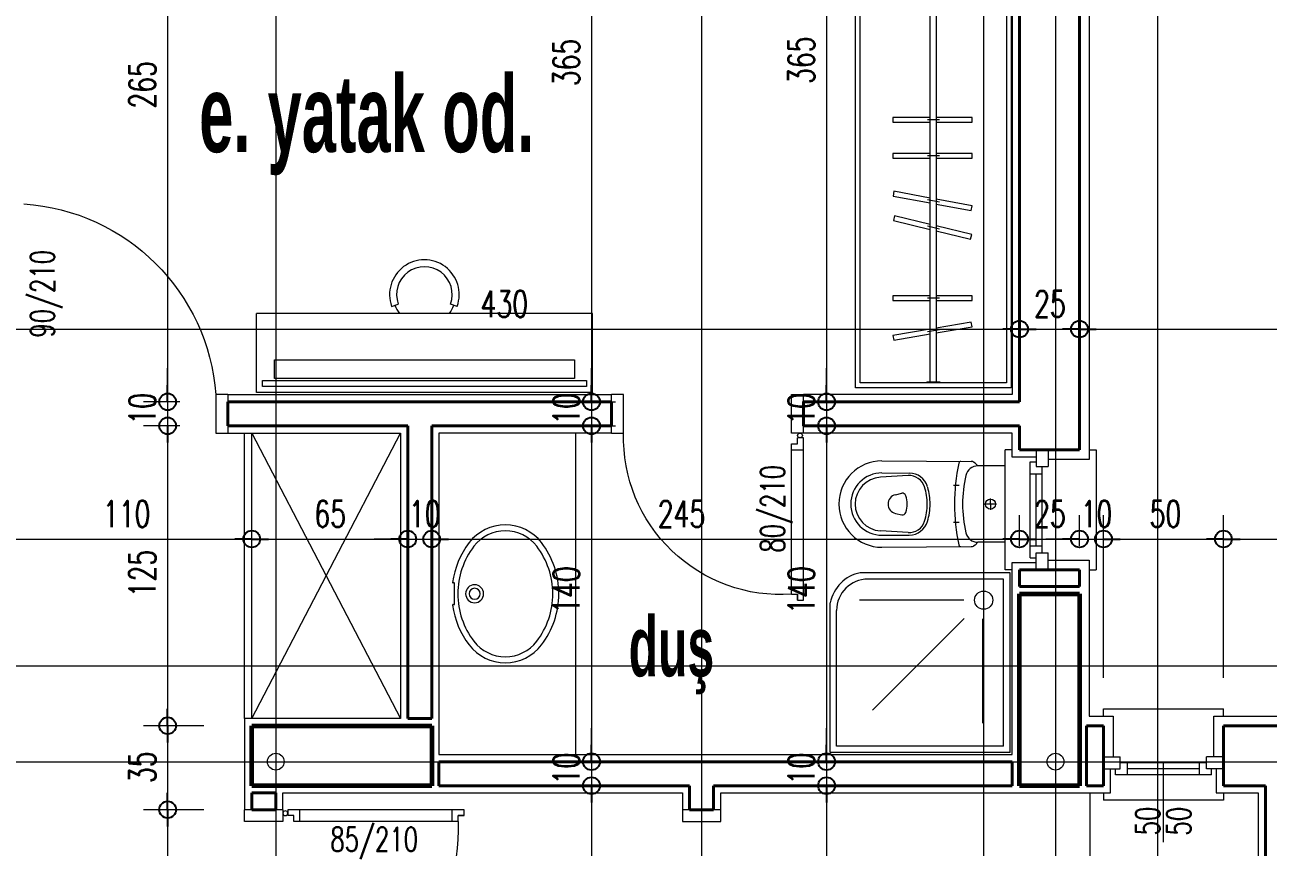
# Model space of a CAD drawing. Header units: millimetres. Extents: x 2016.56 to 2021.8, y 13721.83 to 13722.48.
# Drawn here: x 2017.8394 to 2017.943, y 13722.2477 to 13722.3162 of the extents above; entities that cross this region are included whole.
import ezdxf

# ---------------------------------------------------------------- set-up
doc = ezdxf.new("R2010")
doc.units = ezdxf.units.MM
doc.linetypes.add('ACAD_ISO04W100', pattern=[30, 24, -3, 0, -3])
doc.linetypes.add('DASHDOT', pattern=[25.4, 12.7, -6.35, 0, -6.35])
doc.layers.get('0').update_dxf_attribs({"lineweight": 20})
for name, color, linetype, lineweight in [('aks', 1, 'Continuous', 9), ('DH', 7, 'Continuous', 20), ('DUVAR', 4, 'Continuous', 40), ('DV', 7, 'Continuous', 20), ('kolon', 5, 'Continuous', 60), ('PENCERE', 3, 'Continuous', 13), ('SIVA', 7, 'Continuous', 20), ('TEFRİŞ', 11, 'Continuous', 9), ('TEXT', 7, 'Continuous', 20)]:
    doc.layers.add(name, color=color, linetype=linetype, lineweight=lineweight)
doc.styles.get("Standard").update_dxf_attribs({"font": 'txt.shx', "width": 0.7, "height": 11})
doc.styles.add('style1', font='swisscbo.ttf', dxfattribs={"width": 0.75, "height": 11})

msp = doc.modelspace()

# ---------------------------------------------------------------- linework, layer by layer
at = {"color": 0, "lineweight": -2}
for p, q in [((2017.922290658595, 13722.29085643858), (2017.920890658595, 13722.29085643858)), ((2017.922290658595, 13722.29085643858), (2017.923690658595, 13722.29085643858)), ((2017.927290658595, 13722.29085643858), (2017.925890658595, 13722.29085643858)), ((2017.927290658595, 13722.29085643858), (2017.928690658595, 13722.29085643858)), ((2017.851278259251, 13722.28478914312), (2017.851278259251, 13722.28618914312)), ((2017.851278259251, 13722.28478914312), (2017.851278259251, 13722.28618914312)), ((2017.88661650944, 13722.28478914312), (2017.88661650944, 13722.28618914312)), ((2017.88661650944, 13722.28478914312), (2017.88661650944, 13722.28618914312)), ((2017.906208940575, 13722.28478914312), (2017.906208940575, 13722.28618914312)), ((2017.906208940575, 13722.28478914312), (2017.906208940575, 13722.28618914312)), ((2017.851278259251, 13722.28278914312), (2017.851278259251, 13722.28138914312)), ((2017.851278259251, 13722.28278914312), (2017.851278259251, 13722.28138914312)), ((2017.88661650944, 13722.28278914312), (2017.88661650944, 13722.28138914312)), ((2017.88661650944, 13722.28278914312), (2017.88661650944, 13722.28138914312)), ((2017.906208940575, 13722.28278914312), (2017.906208940575, 13722.28138914312)), ((2017.906208940575, 13722.28278914312), (2017.906208940575, 13722.28138914312)), ((2017.858290658595, 13722.2733511659), (2017.856890658595, 13722.2733511659)), ((2017.858290658595, 13722.2733511659), (2017.859690658595, 13722.2733511659)), ((2017.871290658595, 13722.2733511659), (2017.869890658595, 13722.2733511659)), ((2017.871290658595, 13722.2733511659), (2017.869890658595, 13722.2733511659)), ((2017.873290658595, 13722.2733511659), (2017.874690658595, 13722.2733511659)), ((2017.873290658595, 13722.2733511659), (2017.874690658595, 13722.2733511659)), ((2017.922290658595, 13722.2733511659), (2017.920890658595, 13722.2733511659)), ((2017.922290658595, 13722.2733511659), (2017.923690658595, 13722.2733511659)), ((2017.927290658595, 13722.2733511659), (2017.925890658595, 13722.2733511659)), ((2017.927290658595, 13722.2733511659), (2017.925890658595, 13722.2733511659)), ((2017.929290658595, 13722.2733511659), (2017.930690658595, 13722.2733511659)), ((2017.929290658595, 13722.2733511659), (2017.930690658595, 13722.2733511659)), ((2017.939290658595, 13722.2733511659), (2017.937890658595, 13722.2733511659)), ((2017.939290658595, 13722.2733511659), (2017.940690658595, 13722.2733511659)), ((2017.851278259251, 13722.25778914312), (2017.851278259251, 13722.25918914312)), ((2017.851278259251, 13722.25778914312), (2017.851278259251, 13722.25638914312)), ((2017.88661650944, 13722.25478914312), (2017.88661650944, 13722.25618914313)), ((2017.88661650944, 13722.25478914312), (2017.88661650944, 13722.25618914313)), ((2017.906208940575, 13722.25478914312), (2017.906208940575, 13722.25618914313)), ((2017.906208940575, 13722.25478914312), (2017.906208940575, 13722.25618914313)), ((2017.851278259251, 13722.25078914313), (2017.851278259251, 13722.25218914312)), ((2017.88661650944, 13722.25278914312), (2017.88661650944, 13722.25138914312)), ((2017.88661650944, 13722.25278914312), (2017.88661650944, 13722.25138914312)), ((2017.906208940575, 13722.25278914312), (2017.906208940575, 13722.25138914312)), ((2017.906208940575, 13722.25278914312), (2017.906208940575, 13722.25138914312)), ((2017.851278259251, 13722.25078914313), (2017.851278259251, 13722.24938914312))]:
    msp.add_line(p, q, dxfattribs=at)
for p, q in [((2017.885290658595, 13722.28218914312), (2017.885290658595, 13722.25538914312)), ((2017.928690658595, 13722.28078459293), (2017.928690658595, 13722.27078459293)), ((2017.929295208794, 13722.25918914312), (2017.939295208794, 13722.25918914312))]:
    msp.add_line(p, q)
for centre in [(2017.922290658595, 13722.29085643858), (2017.922290658595, 13722.29085643858), (2017.927290658595, 13722.29085643858), (2017.927290658595, 13722.29085643858), (2017.851278259251, 13722.28478914312), (2017.851278259251, 13722.28478914312), (2017.88661650944, 13722.28478914312), (2017.88661650944, 13722.28478914312), (2017.906208940575, 13722.28478914312), (2017.906208940575, 13722.28478914312), (2017.851278259251, 13722.28278914312), (2017.851278259251, 13722.28278914312), (2017.88661650944, 13722.28278914312), (2017.88661650944, 13722.28278914312), (2017.906208940575, 13722.28278914312), (2017.906208940575, 13722.28278914312), (2017.858290658595, 13722.2733511659), (2017.858290658595, 13722.2733511659), (2017.871290658595, 13722.2733511659), (2017.871290658595, 13722.2733511659), (2017.873290658595, 13722.2733511659), (2017.873290658595, 13722.2733511659), (2017.922290658595, 13722.2733511659), (2017.922290658595, 13722.2733511659), (2017.927290658595, 13722.2733511659), (2017.927290658595, 13722.2733511659), (2017.929290658595, 13722.2733511659), (2017.929290658595, 13722.2733511659), (2017.939290658595, 13722.2733511659), (2017.939290658595, 13722.2733511659), (2017.851278259251, 13722.25778914312), (2017.851278259251, 13722.25778914312), (2017.88661650944, 13722.25478914312), (2017.88661650944, 13722.25478914312), (2017.906208940575, 13722.25478914312), (2017.906208940575, 13722.25478914312), (2017.88661650944, 13722.25278914312), (2017.88661650944, 13722.25278914312), (2017.906208940575, 13722.25278914312), (2017.906208940575, 13722.25278914312), (2017.851278259251, 13722.25078914313), (2017.851278259251, 13722.25078914313)]:
    msp.add_circle(centre, 0.0007, dxfattribs=at)
at = {"layer": 'aks', "linetype": 'ACAD_ISO04W100', "ltscale": 2}
for p, q in [((2017.860290658595, 13722.40645173834), (2017.860290658595, 13721.95238660583)), ((2017.895790658595, 13722.40645173834), (2017.895790658595, 13721.95238660583)), ((2017.919290658595, 13722.40645173834), (2017.919290658595, 13721.95238660583)), ((2017.925290658595, 13722.40645173834), (2017.925290658595, 13721.95238660583)), ((2017.933790658595, 13722.40645173834), (2017.933790658595, 13721.95238660583)), ((2017.678471498505, 13722.26278914312), (2018.212109818685, 13722.26278914312)), ((2017.678471498505, 13722.25478914312), (2018.212109818685, 13722.25478914312))]:
    msp.add_line(p, q, dxfattribs=at)
at = {"layer": 'aks'}
for centre in [(2017.860290658595, 13722.25478914312), (2017.925290658595, 13722.25478914312)]:
    msp.add_circle(centre, 0.0007, dxfattribs=at)
at = {"layer": 'DH', "lineweight": 20}
for p, q in [((2017.927290658595, 13722.29621905722), (2017.927290658595, 13722.28885643858)), ((2017.927290658595, 13722.29621905722), (2017.927290658595, 13722.28885643858)), ((2017.922290658595, 13722.29490052261), (2017.922290658595, 13722.28885643858)), ((2017.922290658595, 13722.29490052261), (2017.922290658595, 13722.28885643858)), ((2017.858290658595, 13722.27428914312), (2017.858290658595, 13722.2753511659)), ((2017.858290658595, 13722.27428914312), (2017.858290658595, 13722.2753511659)), ((2017.871290658595, 13722.27268172117), (2017.871290658595, 13722.2753511659)), ((2017.871290658595, 13722.27268172117), (2017.871290658595, 13722.2753511659)), ((2017.873290658595, 13722.2718958751), (2017.873290658595, 13722.2753511659)), ((2017.873290658595, 13722.2718958751), (2017.873290658595, 13722.2753511659)), ((2017.922290658595, 13722.27278914312), (2017.922290658595, 13722.2753511659)), ((2017.922290658595, 13722.27278914312), (2017.922290658595, 13722.2753511659)), ((2017.927290658595, 13722.27278914312), (2017.927290658595, 13722.2753511659)), ((2017.927290658595, 13722.27278914312), (2017.927290658595, 13722.2753511659)), ((2017.929290658595, 13722.26178914312), (2017.929290658595, 13722.2753511659)), ((2017.929290658595, 13722.26178914312), (2017.929290658595, 13722.2753511659)), ((2017.939290658595, 13722.26178914312), (2017.939290658595, 13722.2753511659)), ((2017.939290658595, 13722.26178914312), (2017.939290658595, 13722.2753511659))]:
    msp.add_line(p, q, dxfattribs=at)
at = {"layer": 'DH'}
for p, q in [((2017.837690658595, 13722.29085643858), (2017.920890658595, 13722.29085643858)), ((2017.923690658595, 13722.29085643858), (2017.925890658595, 13722.29085643858)), ((2017.928690658595, 13722.29085643858), (2017.961890658595, 13722.29085643858)), ((2017.837690658595, 13722.2733511659), (2017.856890658595, 13722.2733511659)), ((2017.859690658595, 13722.2733511659), (2017.869890658595, 13722.2733511659)), ((2017.869890658595, 13722.2733511659), (2017.868490658595, 13722.2733511659)), ((2017.871290658595, 13722.2733511659), (2017.873290658595, 13722.2733511659)), ((2017.874690658595, 13722.2733511659), (2017.920890658595, 13722.2733511659)), ((2017.874690658595, 13722.2733511659), (2017.876090658595, 13722.2733511659)), ((2017.923690658595, 13722.2733511659), (2017.925890658595, 13722.2733511659)), ((2017.925890658595, 13722.2733511659), (2017.924490658595, 13722.2733511659)), ((2017.927290658595, 13722.2733511659), (2017.929290658595, 13722.2733511659)), ((2017.930690658595, 13722.2733511659), (2017.937890658595, 13722.2733511659)), ((2017.930690658595, 13722.2733511659), (2017.932090658595, 13722.2733511659)), ((2017.940690658595, 13722.2733511659), (2017.949890658595, 13722.2733511659))]:
    msp.add_line(p, q, dxfattribs=at)
at = {"layer": 'DUVAR'}
for p, q in [((2017.922290658595, 13722.32118914312), (2017.922290658595, 13722.28478914312)), ((2017.927290658595, 13722.32118914312), (2017.927290658595, 13722.28078914312)), ((2017.856290658595, 13722.28478914312), (2017.888290658595, 13722.28478914312)), ((2017.856290658595, 13722.28278914312), (2017.856290658595, 13722.28478914312)), ((2017.888290658595, 13722.28278914312), (2017.888290658595, 13722.28478914312)), ((2017.904290658595, 13722.28478914312), (2017.922290658595, 13722.28478914312)), ((2017.904290658595, 13722.28278914312), (2017.904290658595, 13722.28478914312)), ((2017.856290658595, 13722.28278914312), (2017.871290658595, 13722.28278914312)), ((2017.871290658595, 13722.28278914312), (2017.871290658595, 13722.25838914312)), ((2017.873290658595, 13722.28278914312), (2017.888290658595, 13722.28278914312)), ((2017.873290658595, 13722.28278914312), (2017.873290658595, 13722.25838914312)), ((2017.904290658595, 13722.28278914312), (2017.922290658595, 13722.28278914312)), ((2017.922290658595, 13722.28278914312), (2017.922290658595, 13722.28078914312)), ((2017.922290658595, 13722.28078914312), (2017.927290658595, 13722.28078914312)), ((2017.922290658595, 13722.27078914312), (2017.922290658595, 13722.26938914312)), ((2017.922290658595, 13722.27078914312), (2017.927290658595, 13722.27078914312)), ((2017.927290658595, 13722.27078914312), (2017.927290658595, 13722.26938914312)), ((2017.922290658595, 13722.26938914312), (2017.927290658595, 13722.26938914312)), ((2017.871290658595, 13722.25838914312), (2017.873290658595, 13722.25838914312)), ((2017.927890658595, 13722.25778914312), (2017.929290658595, 13722.25778914312)), ((2017.927890658595, 13722.25778914312), (2017.927890658595, 13722.25278914312)), ((2017.929290658595, 13722.25778914312), (2017.929290658595, 13722.25278914312)), ((2017.939290658595, 13722.25778914312), (2017.945290658595, 13722.25778914312)), ((2017.939290658595, 13722.25778914312), (2017.939290658595, 13722.25278914312)), ((2017.873890658595, 13722.25478914312), (2017.921690658595, 13722.25478914312)), ((2017.873890658595, 13722.25478914312), (2017.873890658595, 13722.25278914312)), ((2017.921690658595, 13722.25478914312), (2017.921690658595, 13722.25278914312)), ((2017.858290658595, 13722.25218914312), (2017.858290658595, 13722.25078914313)), ((2017.858290658595, 13722.25218914312), (2017.860290658595, 13722.25218914312)), ((2017.860290658595, 13722.25218914312), (2017.860290658595, 13722.25078914313)), ((2017.873890658595, 13722.25278914312), (2017.894790658595, 13722.25278914312)), ((2017.894790658595, 13722.25078914313), (2017.894790658595, 13722.25278914312)), ((2017.896790658595, 13722.25078914313), (2017.896790658595, 13722.25278914312)), ((2017.896790658595, 13722.25278914312), (2017.921690658595, 13722.25278914312)), ((2017.927890658595, 13722.25278914312), (2017.929290658595, 13722.25278914312)), ((2017.939290658595, 13722.25278914312), (2017.942790658595, 13722.25278914312)), ((2017.942790658595, 13722.25278914312), (2017.942790658595, 13722.21338914312)), ((2017.860290658595, 13722.25078914313), (2017.858290658595, 13722.25078914313)), ((2017.894790658595, 13722.25078914313), (2017.896790658595, 13722.25078914313))]:
    msp.add_line(p, q, dxfattribs=at)
at = {"layer": 'DV'}
for p, q in [((2017.88661650944, 13722.35638914312), (2017.88661650944, 13722.28618914312)), ((2017.906208940575, 13722.35638914312), (2017.906208940575, 13722.28618914312)), ((2017.851278259251, 13722.33638914312), (2017.851278259251, 13722.28618914312)), ((2017.851278259251, 13722.28618914312), (2017.851278259251, 13722.28758914312)), ((2017.88661650944, 13722.28618914312), (2017.88661650944, 13722.28758914312)), ((2017.906208940575, 13722.28618914312), (2017.906208940575, 13722.28758914312)), ((2017.851278259251, 13722.28478914312), (2017.851278259251, 13722.28278914312)), ((2017.88661650944, 13722.28478914312), (2017.88661650944, 13722.28278914312)), ((2017.906208940575, 13722.28478914312), (2017.906208940575, 13722.28278914312)), ((2017.851278259251, 13722.28138914312), (2017.851278259251, 13722.25918914312)), ((2017.851278259251, 13722.28138914312), (2017.851278259251, 13722.27998914312)), ((2017.88661650944, 13722.28138914312), (2017.88661650944, 13722.25618914313)), ((2017.88661650944, 13722.28138914312), (2017.88661650944, 13722.27998914312)), ((2017.906208940575, 13722.28138914312), (2017.906208940575, 13722.25618914313)), ((2017.906208940575, 13722.28138914312), (2017.906208940575, 13722.27998914312)), ((2017.88661650944, 13722.25618914313), (2017.88661650944, 13722.25758914312)), ((2017.906208940575, 13722.25618914313), (2017.906208940575, 13722.25758914312)), ((2017.851278259251, 13722.25638914312), (2017.851278259251, 13722.25218914312)), ((2017.88661650944, 13722.25478914312), (2017.88661650944, 13722.25278914312)), ((2017.906208940575, 13722.25478914312), (2017.906208940575, 13722.25278914312)), ((2017.88661650944, 13722.25138914312), (2017.88661650944, 13722.21418914312)), ((2017.88661650944, 13722.25138914312), (2017.88661650944, 13722.24998914312)), ((2017.906208940575, 13722.25138914312), (2017.906208940575, 13722.21418914312)), ((2017.906208940575, 13722.25138914312), (2017.906208940575, 13722.24998914312)), ((2017.851278259251, 13722.24938914312), (2017.851278259251, 13722.23518914312))]:
    msp.add_line(p, q, dxfattribs=at)
at = {"layer": 'DV', "lineweight": 20}
for p, q in [((2017.852290658595, 13722.28478914312), (2017.849278259251, 13722.28478914312)), ((2017.852290658595, 13722.28478914312), (2017.849278259251, 13722.28478914312)), ((2017.883567855355, 13722.28478914312), (2017.88861650944, 13722.28478914312)), ((2017.883567855355, 13722.28478914312), (2017.88861650944, 13722.28478914312)), ((2017.908049695729, 13722.28478914312), (2017.904208940575, 13722.28478914312)), ((2017.908049695729, 13722.28478914312), (2017.904208940575, 13722.28478914312)), ((2017.852290658595, 13722.28278914312), (2017.849278259251, 13722.28278914312)), ((2017.852290658595, 13722.28278914312), (2017.849278259251, 13722.28278914312)), ((2017.883496469572, 13722.28278914312), (2017.88861650944, 13722.28278914312)), ((2017.883496469572, 13722.28278914312), (2017.88861650944, 13722.28278914312)), ((2017.908184868561, 13722.28278914312), (2017.904208940575, 13722.28278914312)), ((2017.908184868561, 13722.28278914312), (2017.904208940575, 13722.28278914312)), ((2017.854290658595, 13722.25778914312), (2017.849278259251, 13722.25778914312)), ((2017.854290658595, 13722.25778914312), (2017.849278259251, 13722.25778914312)), ((2017.883848955608, 13722.25478914312), (2017.88861650944, 13722.25478914312)), ((2017.883848955608, 13722.25478914312), (2017.88861650944, 13722.25478914312)), ((2017.908010820537, 13722.25478914312), (2017.904208940575, 13722.25478914312)), ((2017.908010820537, 13722.25478914312), (2017.904208940575, 13722.25478914312)), ((2017.883627728439, 13722.25278914312), (2017.88861650944, 13722.25278914312)), ((2017.883627728439, 13722.25278914312), (2017.88861650944, 13722.25278914312)), ((2017.908187561616, 13722.25278914312), (2017.904208940575, 13722.25278914312)), ((2017.908187561616, 13722.25278914312), (2017.904208940575, 13722.25278914312)), ((2017.854290658595, 13722.25078914313), (2017.849278259251, 13722.25078914313)), ((2017.854290658595, 13722.25078914313), (2017.849278259251, 13722.25078914313))]:
    msp.add_line(p, q, dxfattribs=at)
at = {"layer": 'kolon'}
for p, q in [((2017.922290658595, 13722.26878914312), (2017.927290658595, 13722.26878914312)), ((2017.922290658595, 13722.25278914312), (2017.922290658595, 13722.26878914312)), ((2017.927290658595, 13722.26878914312), (2017.927290658595, 13722.25278914312)), ((2017.858290658595, 13722.25778914312), (2017.873290658595, 13722.25778914312)), ((2017.858290658595, 13722.25278914312), (2017.858290658595, 13722.25778914312)), ((2017.873290658595, 13722.25778914312), (2017.873290658595, 13722.25278914312)), ((2017.873290658595, 13722.25278914312), (2017.858290658595, 13722.25278914312)), ((2017.927290658595, 13722.25278914312), (2017.922290658595, 13722.25278914312))]:
    msp.add_line(p, q, dxfattribs=at)
at = {"layer": 'PENCERE', "extrusion": (1.224606353822376e-16, -5.248812526377478e-32, -1)}
for p, q in [((2017.856290658595, 13722.28538914312), (2017.855290658595, 13722.28538914312)), ((2017.855290658595, 13722.28538914312), (2017.855290658595, 13722.28218914312))]:
    msp.add_line(p, q, dxfattribs=at)
at = {"layer": 'PENCERE'}
for p, q in [((2017.856290658595, 13722.28538914312), (2017.856290658595, 13722.28478914312)), ((2017.888290658595, 13722.28478914312), (2017.888290658595, 13722.28538914312)), ((2017.889290658595, 13722.28538914312), (2017.888290658595, 13722.28538914312)), ((2017.903290658595, 13722.28538914312), (2017.904290658595, 13722.28538914312)), ((2017.904290658595, 13722.28538914312), (2017.904290658595, 13722.28538914312)), ((2017.904290658595, 13722.28478914312), (2017.904290658595, 13722.28538914312)), ((2017.855290658595, 13722.28218914312), (2017.856290658595, 13722.28218914312)), ((2017.856290658595, 13722.28278914312), (2017.856290658595, 13722.28218914312)), ((2017.857690658595, 13722.25838914312), (2017.857690658595, 13722.28218914312)), ((2017.858290658595, 13722.25838914312), (2017.858290658595, 13722.28218914312)), ((2017.888290658595, 13722.28218914312), (2017.888290658595, 13722.28278914312)), ((2017.904290658595, 13722.28218914312), (2017.904290658595, 13722.28278914312)), ((2017.904290658595, 13722.28218914312), (2017.904290658595, 13722.28218914312)), ((2017.923690658595, 13722.28078914312), (2017.923690658595, 13722.27938914312)), ((2017.924690658595, 13722.28078914312), (2017.924690658595, 13722.27938914312)), ((2017.923190658595, 13722.27178914312), (2017.923190658595, 13722.27978914312)), ((2017.923190658595, 13722.27978914312), (2017.923690658595, 13722.27978914312)), ((2017.923690658595, 13722.27938914312), (2017.924690658595, 13722.27938914312)), ((2017.924190658595, 13722.27218914312), (2017.924190658595, 13722.27938914312)), ((2017.923190658595, 13722.27878914312), (2017.924190658595, 13722.27878914312)), ((2017.923690658595, 13722.27278914312), (2017.923690658595, 13722.27878914312)), ((2017.923190658595, 13722.27278914312), (2017.924190658595, 13722.27278914312)), ((2017.923190658595, 13722.27178914312), (2017.923690658595, 13722.27178914312)), ((2017.923690658595, 13722.27218914312), (2017.924690658595, 13722.27218914312)), ((2017.923690658595, 13722.27078914312), (2017.923690658595, 13722.27218914312)), ((2017.924690658595, 13722.27078914312), (2017.924690658595, 13722.27218914312)), ((2017.929290658595, 13722.25518914312), (2017.930690658595, 13722.25518914312)), ((2017.930690658595, 13722.25418914312), (2017.930690658595, 13722.25518914312)), ((2017.939290658595, 13722.25518914312), (2017.937890658595, 13722.25518914312)), ((2017.937890658595, 13722.25418914312), (2017.937890658595, 13722.25518914312)), ((2017.929290658595, 13722.25418914312), (2017.930690658595, 13722.25418914312)), ((2017.930290658595, 13722.25368914312), (2017.930290658595, 13722.25418914312)), ((2017.937890658595, 13722.25468914312), (2017.930690658595, 13722.25468914312)), ((2017.931290658595, 13722.25368914312), (2017.931290658595, 13722.25468914312)), ((2017.937290658595, 13722.25418914312), (2017.931290658595, 13722.25418914312)), ((2017.937290658595, 13722.25368914312), (2017.937290658595, 13722.25468914312)), ((2017.939290658595, 13722.25418914312), (2017.937890658595, 13722.25418914312)), ((2017.938290658595, 13722.25368914312), (2017.938290658595, 13722.25418914312)), ((2017.938290658595, 13722.25368914312), (2017.930290658595, 13722.25368914312)), ((2017.857690658595, 13722.24978914312), (2017.857690658595, 13722.25078914313)), ((2017.858290658595, 13722.25078914313), (2017.857690658595, 13722.25078914313)), ((2017.860890658595, 13722.25078914313), (2017.860290658595, 13722.25078914313)), ((2017.894790658595, 13722.25078914312), (2017.894190658595, 13722.25078914312)), ((2017.894190658595, 13722.25078914312), (2017.894190658595, 13722.24978914312)), ((2017.897390658595, 13722.25078914313), (2017.896790658595, 13722.25078914313)), ((2017.897390658595, 13722.24978914312), (2017.897390658595, 13722.25078914313)), ((2017.894190658595, 13722.24978914312), (2017.897390658595, 13722.24978914312))]:
    msp.add_line(p, q, dxfattribs=at)
at = {"layer": 'PENCERE', "extrusion": (-1.224606353822378e-16, 2.24949108273321e-32, -1)}
for p, q in [((2017.889290658595, 13722.28218914312), (2017.889290658595, 13722.28538914312)), ((2017.888290658595, 13722.28218914312), (2017.889290658595, 13722.28218914312))]:
    msp.add_line(p, q, dxfattribs=at)
at = {"layer": 'PENCERE', "extrusion": (1.224606353822378e-16, 2.249491082733207e-32, -1)}
for p, q in [((2017.903290658595, 13722.28218914312), (2017.903290658595, 13722.28538914312)), ((2017.904290658595, 13722.28218914312), (2017.903290658595, 13722.28218914312))]:
    msp.add_line(p, q, dxfattribs=at)
at = {"layer": 'PENCERE', "extrusion": (1.224606353822377e-16, 7.498303609110728e-33, -1)}
for p, q in [((2017.903290658595, 13722.28128914312), (2017.903790658595, 13722.28128914312)), ((2017.903290658595, 13722.26875626609), (2017.903290658595, 13722.28128914312)), ((2017.903790658595, 13722.28128914312), (2017.903790658595, 13722.28178914312)), ((2017.904290658595, 13722.28178914312), (2017.903790658595, 13722.28178914312)), ((2017.904290658595, 13722.26825626609), (2017.904290658595, 13722.28178914312)), ((2017.903290658595, 13722.28078914312), (2017.904290658595, 13722.28078914312)), ((2017.903290658595, 13722.26925626609), (2017.904290658595, 13722.26925626609)), ((2017.903290658595, 13722.26875626609), (2017.903790658595, 13722.26875626609)), ((2017.903790658595, 13722.26825626609), (2017.903790658595, 13722.26875626609)), ((2017.903790658595, 13722.26875626609), (2017.903790658595, 13722.26825626609)), ((2017.903790658595, 13722.26825626609), (2017.904290658595, 13722.26825626609))]:
    msp.add_line(p, q, dxfattribs=at)
at = {"layer": 'PENCERE', "extrusion": (-1.499660721822139e-32, 1.224606353822378e-16, -1)}
for p, q in [((2017.860890658595, 13722.25078914313), (2017.860890658595, 13722.24978914312)), ((2017.860890658595, 13722.24978914312), (2017.857690658595, 13722.24978914312))]:
    msp.add_line(p, q, dxfattribs=at)
at = {"layer": 'PENCERE', "extrusion": (-4.379057701015053e-47, 1.224606353822377e-16, -1)}
for p, q in [((2017.875990658595, 13722.25078914313), (2017.861290658595, 13722.25078914313)), ((2017.861290658595, 13722.25078914313), (2017.861290658595, 13722.25028914312)), ((2017.861790658595, 13722.25028914312), (2017.861290658595, 13722.25028914312)), ((2017.861790658595, 13722.24978914312), (2017.861790658595, 13722.25028914312)), ((2017.862290658595, 13722.24978914312), (2017.862290658595, 13722.25078914313)), ((2017.874990658595, 13722.24978914312), (2017.874990658595, 13722.25078914313)), ((2017.875490658595, 13722.25028914312), (2017.875990658595, 13722.25028914312)), ((2017.875990658595, 13722.25028914312), (2017.875490658595, 13722.25028914312)), ((2017.875490658595, 13722.24978914312), (2017.875490658595, 13722.25028914312)), ((2017.875990658595, 13722.25028914312), (2017.875990658595, 13722.25078914313)), ((2017.875490658595, 13722.24978914312), (2017.861790658595, 13722.24978914312))]:
    msp.add_line(p, q, dxfattribs=at)
at = {"layer": 'PENCERE'}
msp.add_circle((2017.903990658595, 13722.28198914312), 0.0002000000000014552, dxfattribs=at)
at = {"layer": 'PENCERE', "extrusion": (-4.379057701015053e-47, 1.224606353822377e-16, -1)}
msp.add_circle((-2017.861090658595, 13722.25048914312), 0.0002, dxfattribs=at)
at = {"layer": 'PENCERE', "extrusion": (-1.224606353822376e-16, 7.498303609110624e-33, -1)}
msp.add_arc((-2017.838143904604, 13722.28413486238), 0.01719256794687892, 93.8245002537371, 175.8162794929086, dxfattribs=at)
at = {"layer": 'PENCERE', "extrusion": (1.224606353822377e-16, 7.498303609110728e-33, -1)}
msp.add_arc((-2017.902376586006, 13722.28181557394), 0.01309125853965933, 265.9961717975838, 1.635201110104397, dxfattribs=at)
at = {"layer": 'PENCERE', "extrusion": (-4.379057701015053e-47, 1.224606353822377e-16, -1)}
msp.add_arc((-2017.861138541701, 13722.24915320357), 0.01436619916531696, 177.462894705691, 270.9886651679178, dxfattribs=at)
at = {"layer": 'SIVA'}
for p, q in [((2017.928090658595, 13722.36658914312), (2017.928090658595, 13722.27998914312)), ((2017.921690658595, 13722.35718914312), (2017.921690658595, 13722.28538914312)), ((2017.856290658595, 13722.28538914312), (2017.888290658595, 13722.28538914312)), ((2017.921690658595, 13722.28538914312), (2017.904290658595, 13722.28538914312)), ((2017.856290658595, 13722.28218914312), (2017.870690658595, 13722.28218914312)), ((2017.870690658595, 13722.28218914312), (2017.870690658595, 13722.25838914312)), ((2017.888290658595, 13722.28218914312), (2017.873890658595, 13722.28218914312)), ((2017.873890658595, 13722.28218914312), (2017.873890658595, 13722.25538914312)), ((2017.921690658595, 13722.28218914312), (2017.904290658595, 13722.28218914312)), ((2017.921690658595, 13722.28018914312), (2017.921690658595, 13722.28218914312)), ((2017.921090658595, 13722.27078459293), (2017.921090658595, 13722.28078459293)), ((2017.921690658595, 13722.28078459293), (2017.921090658595, 13722.28078459293)), ((2017.923690658595, 13722.28018914312), (2017.921690658595, 13722.28018914312)), ((2017.928090658595, 13722.28078459293), (2017.928690658595, 13722.28078459293)), ((2017.924790658595, 13722.27998914312), (2017.924690658595, 13722.27998914312)), ((2017.928090658595, 13722.27998914312), (2017.924790658595, 13722.27998914312)), ((2017.921690658595, 13722.27078459293), (2017.921090658595, 13722.27078459293)), ((2017.921690658595, 13722.25538914312), (2017.921690658595, 13722.27138914312)), ((2017.921690658595, 13722.27138914312), (2017.923690658595, 13722.27138914312)), ((2017.924690658595, 13722.27158914312), (2017.928090658595, 13722.27158914312)), ((2017.928090658595, 13722.27158914312), (2017.928090658595, 13722.25858914312)), ((2017.928090658595, 13722.27078459293), (2017.928690658595, 13722.27078459293)), ((2017.870690658595, 13722.25838914312), (2017.857690658595, 13722.25838914312)), ((2017.857690658595, 13722.25838914312), (2017.857690658595, 13722.25078914313)), ((2017.928090658595, 13722.25858914312), (2017.930090658595, 13722.25858914312)), ((2017.929295208794, 13722.25858914312), (2017.929295208794, 13722.25918914312)), ((2017.930090658595, 13722.25858914312), (2017.930090658595, 13722.25528914312)), ((2017.938490658595, 13722.25518914312), (2017.938490658595, 13722.25858914312)), ((2017.938490658595, 13722.25858914312), (2017.945290658595, 13722.25858914312)), ((2017.939295208794, 13722.25858914312), (2017.939295208794, 13722.25918914312)), ((2017.873890658595, 13722.25538914312), (2017.921690658595, 13722.25538914312)), ((2017.930090658595, 13722.25528914312), (2017.930090658595, 13722.25518914312)), ((2017.929890658595, 13722.25218914312), (2017.929890658595, 13722.25418914312)), ((2017.938690658595, 13722.25418914312), (2017.938690658595, 13722.25218914312)), ((2017.860890658595, 13722.25078914313), (2017.860890658595, 13722.25218914312)), ((2017.860890658595, 13722.25218914312), (2017.894190658595, 13722.25218914312)), ((2017.894190658595, 13722.25218914312), (2017.894190658595, 13722.25078914313)), ((2017.897390658595, 13722.25078914313), (2017.897390658595, 13722.25218914312)), ((2017.897390658595, 13722.25218914312), (2017.929890658595, 13722.25218914312)), ((2017.929295208794, 13722.25218914312), (2017.929295208794, 13722.25158914312)), ((2017.938690658595, 13722.25218914312), (2017.942190658595, 13722.25218914312)), ((2017.939295208794, 13722.25218914312), (2017.939295208794, 13722.25158914312)), ((2017.942190658595, 13722.25218914312), (2017.942190658595, 13722.21338914312)), ((2017.939295208794, 13722.25158914312), (2017.929295208794, 13722.25158914312))]:
    msp.add_line(p, q, dxfattribs=at)
at = {"layer": 'TEFRİŞ'}
for p, q in [((2017.908607228613, 13722.28596263956), (2017.908607228613, 13722.35699835168)), ((2017.921607228613, 13722.35699835168), (2017.921607228613, 13722.28596263956)), ((2017.909007228613, 13722.28636263956), (2017.909007228613, 13722.35659835168)), ((2017.914857228613, 13722.28646263956), (2017.914857228613, 13722.35649835168)), ((2017.915357228613, 13722.35649835168), (2017.915357228613, 13722.28646263956)), ((2017.921207228613, 13722.35659835168), (2017.921207228613, 13722.28636263956)), ((2017.914857228613, 13722.30849479751), (2017.911729841309, 13722.30849479751)), ((2017.911729841309, 13722.30849479751), (2017.911729841309, 13722.30809479751)), ((2017.911729841309, 13722.30809479751), (2017.914857228613, 13722.30809479751)), ((2017.915633302417, 13722.30829479751), (2017.914623627718, 13722.30829479751)), ((2017.918349508294, 13722.30849479751), (2017.915357228613, 13722.30849479751)), ((2017.915357228613, 13722.30809479751), (2017.918349508294, 13722.30809479751)), ((2017.918349508294, 13722.30809479751), (2017.918349508294, 13722.30849479751)), ((2017.911729841309, 13722.30550805404), (2017.911729841309, 13722.30510805404)), ((2017.914857228613, 13722.30550805404), (2017.911729841309, 13722.30550805404)), ((2017.911729841309, 13722.30510805404), (2017.914857228613, 13722.30510805404)), ((2017.915633302417, 13722.30530805404), (2017.914623627718, 13722.30530805404)), ((2017.918349508294, 13722.30550805404), (2017.915357228613, 13722.30550805404)), ((2017.915357228613, 13722.30510805404), (2017.918349508294, 13722.30510805404)), ((2017.918349508294, 13722.30510805404), (2017.918349508294, 13722.30550805404)), ((2017.91182437002, 13722.30234319305), (2017.911751491622, 13722.30194988815)), ((2017.911751491622, 13722.30194988815), (2017.914857228613, 13722.30137440297)), ((2017.914857228613, 13722.30178121205), (2017.91182437002, 13722.30234319305)), ((2017.915633302417, 13722.30143400301), (2017.914623627718, 13722.30162109316)), ((2017.918333238563, 13722.30113711623), (2017.915357228613, 13722.30168856332)), ((2017.915357228613, 13722.30128175424), (2017.918260360165, 13722.30074381134)), ((2017.918260360165, 13722.30074381134), (2017.918333238563, 13722.30113711623)), ((2017.911874267456, 13722.30029678293), (2017.911780357474, 13722.29990796303)), ((2017.911780357474, 13722.29990796303), (2017.914857228613, 13722.29916481971)), ((2017.914857228613, 13722.29957632128), (2017.911874267456, 13722.30029678293)), ((2017.915633302417, 13722.29918312876), (2017.914623627718, 13722.29942699111)), ((2017.918308913109, 13722.29874265092), (2017.915357228613, 13722.29945555845)), ((2017.915357228613, 13722.29904405688), (2017.918215003127, 13722.29835383102)), ((2017.918215003127, 13722.29835383102), (2017.918308913109, 13722.29874265092)), ((2017.914857228613, 13722.29364107667), (2017.911729841309, 13722.29364107667)), ((2017.911729841309, 13722.29364107667), (2017.911729841309, 13722.29324107667)), ((2017.918349508294, 13722.29364107667), (2017.915357228613, 13722.29364107667)), ((2017.918349508294, 13722.29324107667), (2017.918349508294, 13722.29364107667)), ((2017.86995118334, 13722.29274927634), (2017.870497309291, 13722.29294572658)), ((2017.875412442847, 13722.29274927634), (2017.874866316897, 13722.29294572658)), ((2017.911729841309, 13722.29324107667), (2017.914857228613, 13722.29324107667)), ((2017.915633302417, 13722.29344107667), (2017.914623627718, 13722.29344107667)), ((2017.915357228613, 13722.29324107667), (2017.918349508294, 13722.29324107667)), ((2017.858681813094, 13722.28555806159), (2017.858681813094, 13722.29215806159)), ((2017.886681813094, 13722.29215806159), (2017.858681813094, 13722.29215806159)), ((2017.886681813094, 13722.28555806159), (2017.886681813094, 13722.29215806159)), ((2017.914857228613, 13722.29085928633), (2017.911739070308, 13722.29033548252)), ((2017.911805335839, 13722.28994100961), (2017.914857228613, 13722.2904536818)), ((2017.915633302417, 13722.29078685282), (2017.914623627718, 13722.29061724262)), ((2017.91826726861, 13722.29143212189), (2017.915357228613, 13722.29094327883)), ((2017.915357228613, 13722.2905376743), (2017.918333534142, 13722.29103764898)), ((2017.918333534142, 13722.29103764898), (2017.91826726861, 13722.29143212189)), ((2017.911739070308, 13722.29033548252), (2017.911805335839, 13722.28994100961)), ((2017.860181813094, 13722.28672512548), (2017.860181813094, 13722.28828130997)), ((2017.860181813094, 13722.28828130997), (2017.885181813094, 13722.28828130997)), ((2017.885181813094, 13722.28828130997), (2017.885181813094, 13722.28672512548)), ((2017.859181813094, 13722.28605806159), (2017.859181813094, 13722.28655806159)), ((2017.859181813094, 13722.28655806159), (2017.886181813094, 13722.28655806159)), ((2017.885181813094, 13722.28672512548), (2017.860181813094, 13722.28672512548)), ((2017.886181813094, 13722.28655806159), (2017.886181813094, 13722.28605806159)), ((2017.921207228613, 13722.28636263956), (2017.909007228613, 13722.28636263956)), ((2017.914557228613, 13722.28646263956), (2017.914557228613, 13722.28636263956)), ((2017.914557228613, 13722.28646263956), (2017.915657228613, 13722.28646263956)), ((2017.915657228613, 13722.28646263956), (2017.915657228613, 13722.28636263956)), ((2017.886681813094, 13722.28555806159), (2017.858681813094, 13722.28555806159)), ((2017.886181813094, 13722.28605806159), (2017.859181813094, 13722.28605806159)), ((2017.921607228613, 13722.28596263956), (2017.908607228613, 13722.28596263956)), ((2017.858290658595, 13722.28218914312), (2017.870690658595, 13722.25838914312)), ((2017.858290658595, 13722.25838914312), (2017.870690658595, 13722.28218914312)), ((2017.910829447908, 13722.27986779462), (2017.918269778713, 13722.27981779462)), ((2017.91859535668, 13722.27969170231), (2017.918469778713, 13722.27976420478)), ((2017.91859535668, 13722.27969170231), (2017.918828628273, 13722.27944779462)), ((2017.921090658595, 13722.27944779462), (2017.918828628273, 13722.27944779462)), ((2017.913001059733, 13722.27864359369), (2017.910693865462, 13722.2785036876)), ((2017.910822727929, 13722.2788678172), (2017.913104476533, 13722.27885248355)), ((2017.911959996231, 13722.27704780499), (2017.912469283896, 13722.27716384162)), ((2017.917270265933, 13722.27781779462), (2017.916798543388, 13722.27781779462)), ((2017.911959996231, 13722.27548778425), (2017.912469283896, 13722.27537174761)), ((2017.913001059733, 13722.27389199555), (2017.910693865462, 13722.27403190164)), ((2017.917270265933, 13722.27471779462), (2017.916798543388, 13722.27471779462)), ((2017.910822727929, 13722.27366777204), (2017.913104476533, 13722.27368310569)), ((2017.91859535668, 13722.27284388693), (2017.918469778713, 13722.27277138446)), ((2017.91859535668, 13722.27284388693), (2017.918828628273, 13722.27308779462)), ((2017.921090658595, 13722.27308779462), (2017.918828628273, 13722.27308779462)), ((2017.910829447908, 13722.27266779462), (2017.918269778713, 13722.27271779462)), ((2017.875148983428, 13722.26969097776), (2017.875069123843, 13722.26969097776)), ((2017.921507429527, 13722.27054641713), (2017.909020624494, 13722.27054641713)), ((2017.920971715241, 13722.27001070284), (2017.909660575365, 13722.27001070284)), ((2017.920971715241, 13722.25608213142), (2017.920971715241, 13722.27001070284)), ((2017.921507429527, 13722.25554641713), (2017.921507429527, 13722.27054641713)), ((2017.875196610335, 13722.26792657464), (2017.875196610335, 13722.26965171161)), ((2017.875069123843, 13722.26788730849), (2017.875148983428, 13722.26788730849)), ((2017.906507429527, 13722.25554641713), (2017.906507429527, 13722.26803322216)), ((2017.917657810164, 13722.2682568575), (2017.908957400638, 13722.2682568575)), ((2017.907043143813, 13722.25608213142), (2017.907043143813, 13722.26739327129)), ((2017.917679549915, 13722.26671853752), (2017.910049792943, 13722.25908878055)), ((2017.919217869898, 13722.26669679777), (2017.919217869898, 13722.25799638824)), ((2017.921507429527, 13722.25554641713), (2017.906507429527, 13722.25554641713)), ((2017.920971715241, 13722.25608213142), (2017.907043143813, 13722.25608213142)), ((2017.928190658595, 13722.21338914312), (2017.928190658595, 13722.25218914312))]:
    msp.add_line(p, q, dxfattribs=at)
at = {"layer": 'TEFRİŞ', "linetype": 'DASHDOT'}
for p, q in [((2017.92038307137, 13722.27626779462), (2017.919378476451, 13722.27626779462)), ((2017.919879447908, 13722.27626779462), (2017.919879447908, 13722.27673005203)), ((2017.919879447908, 13722.27626779462), (2017.919879447908, 13722.27580007127))]:
    msp.add_line(p, q, dxfattribs=at)
at = {"layer": 'TEFRİŞ'}
for centre, radius in [((2017.919879447908, 13722.27626779462), 0.00042), ((2017.919305263473, 13722.2682568575), 0.0007563475395578926)]:
    msp.add_circle(centre, radius, dxfattribs=at)
for centre, radius, start, end in [((2017.872681813094, 13722.29373152752), 0.00290192284838952, 340.2155308161229, 199.7844691838772), ((2017.872681813094, 13722.29373152752), 0.002321538278711616, 340.2155308161229, 199.7844691838772), ((2017.872681813094, 13722.29373152752), 0.002611730563550569, 199.7844691838772, 217.0463608977628), ((2017.872681813094, 13722.29373152752), 0.002611730563550569, 322.9536391022372, 340.2155308161229), ((2017.910829447908, 13722.27626779462), 0.0036, 90, 180), ((2017.933671873528, 13722.27626779462), 0.0168, 168.2818522116073, 180), ((2017.917412145439, 13722.27961779462), 0.0002, 90, 161.9296089348118), ((2017.918828628273, 13722.27841779462), 0.00103, 90, 166.7780752627502), ((2017.918269778713, 13722.27941779462), 0.0004, 59.99999996947976, 90), ((2017.910829447908, 13722.27626779462), 0.0026, 90, 180), ((2017.910829447908, 13722.27626779462), 0.00224, 93.4701130545185, 180), ((2017.913083377647, 13722.27728608724), 0.00136, 17.42744380819517, 93.4701130545185), ((2017.913093724566, 13722.27725251967), 0.0016, 16.83550746998295, 89.61497060384656), ((2017.927979447908, 13722.27626779462), 0.01043, 166.7780752627502, 180), ((2017.912137714611, 13722.27626779462), 0.0008, 102.835225273833, 180), ((2017.912535928289, 13722.27687133774), 0.0003, 16.88999433551326, 102.835225273833), ((2017.910548186059, 13722.27626779462), 0.002377350106996019, 0, 16.88999433551326), ((2017.909839447908, 13722.27626779462), 0.00476, 0, 17.42744380819517), ((2017.909839447908, 13722.27626779462), 0.005, 0, 16.22509991415685), ((2017.910829447908, 13722.27626779462), 0.0036, 180, 270), ((2017.910829447908, 13722.27626779462), 0.0026, 180, 270), ((2017.910829447908, 13722.27626779462), 0.00224, 180, 266.5298869454815), ((2017.912137714611, 13722.27626779462), 0.0008, 180, 257.164774726167), ((2017.910548186059, 13722.27626779462), 0.002377350106996019, 343.1100056644867, 0), ((2017.909839447908, 13722.27626779462), 0.00476, 342.5725561918048, 0), ((2017.909839447908, 13722.27626779462), 0.005, 343.1644925300171, 0), ((2017.933671873528, 13722.27626779462), 0.0168, 180, 191.7181477883927), ((2017.927979447908, 13722.27626779462), 0.01043, 180, 193.2219247372499), ((2017.912535928289, 13722.2756642515), 0.0003, 257.164774726167, 343.1100056644867), ((2017.879427881486, 13722.27073914312), 0.003800000000000003, 90, 142.4556748286085), ((2017.879427881486, 13722.27073914312), 0.003299999999999994, 90, 142.4556748286085), ((2017.879427881486, 13722.27073914312), 0.003800000000000009, 37.54432517139153, 90), ((2017.879427881486, 13722.27073914312), 0.003300000000000003, 37.54432517139153, 90), ((2017.913083377647, 13722.275249502), 0.00136, 266.5298869454815, 342.5725561918048), ((2017.913093724566, 13722.27528306956), 0.0016, 270.3850293961535, 343.1644925300171), ((2017.918828628273, 13722.27411779462), 0.00103, 193.2219247372499, 270), ((2017.881965104377, 13722.26878914312), 0.006999999999999989, 142.4556748286085, 172.2228137877243), ((2017.876890658595, 13722.26878914312), 0.007, 0, 37.54432517139153), ((2017.917412145439, 13722.27291779462), 0.0002, 198.0703910651882, 270), ((2017.881965104377, 13722.26878914312), 0.006500000000000001, 142.4556748286085, 180), ((2017.876890658595, 13722.26878914312), 0.006500000000000001, 0, 37.54432517139153), ((2017.918269778713, 13722.27311779462), 0.0004, 270, 300.0000000305203), ((2017.875069123843, 13722.26973097776), 3.999999999999886e-05, 172.2228137877243, 270), ((2017.875156610335, 13722.26965171161), 4e-05, 0, 100.9920436457367), ((2017.909660575365, 13722.26739327129), 0.003217431552742367, 101.4727092746907, 168.5272906864414), ((2017.909660575365, 13722.26739327129), 0.002617431552742367, 90, 180), ((2017.881965104377, 13722.26878914312), 0.006500000000000001, 180, 217.5443251713915), ((2017.876869185494, 13722.26878914312), 0.00075, 0, 180), ((2017.876869185494, 13722.26878914312), 0.00075, 180, 0), ((2017.876869185494, 13722.26878914312), 0.0004600000000000001, 0, 180), ((2017.876869185494, 13722.26878914312), 0.0004600000000000001, 180, 0), ((2017.876890658595, 13722.26878914312), 0.00650000000000001, 322.4556748286085, 0), ((2017.876890658595, 13722.26878914312), 0.007, 322.4556748286085, 0), ((2017.875069123843, 13722.26784730849), 3.999999999999886e-05, 90, 187.7771862122757), ((2017.881965104377, 13722.26878914312), 0.007000000000000004, 187.7771862122757, 217.5443251713915), ((2017.875156610335, 13722.26792657464), 3.999999999999653e-05, 259.0079563542633, 0), ((2017.879427881486, 13722.26683914312), 0.003799999999999997, 217.5443251713915, 270), ((2017.879427881486, 13722.26683914312), 0.003299999999999994, 217.5443251713915, 270), ((2017.879427881486, 13722.26683914312), 0.003300000000000002, 270, 322.4556748286085), ((2017.879427881486, 13722.26683914312), 0.003800000000000011, 270, 322.4556748286085)]:
    msp.add_arc(centre, radius, start, end, dxfattribs=at)
at = {"layer": 'TEXT'}
msp.add_line((2017.934290658595, 13722.2480727014), (2017.934290658595, 13722.25468914312), dxfattribs=at)

# ---------------------------------------------------------------- texts
at = {"layer": 'DH', "width": 0.7}
for s, p in [('430', (2017.877365658595, 13722.29185643858)), ('25', (2017.923507325261, 13722.29185643858)), ('110', (2017.845878991928, 13722.2743511659)), ('65', (2017.863507325261, 13722.2743511659)), ('10', (2017.871392325261, 13722.2743511659)), ('245', (2017.892131482775, 13722.2743511659)), ('25', (2017.923507325261, 13722.2743511659)), ('10', (2017.927392325261, 13722.2743511659)), ('50', (2017.933135658595, 13722.2743511659))]:
    msp.add_text(s, height=0.0022, dxfattribs=at).set_placement(p)
at = {"layer": 'DV', "width": 0.7}
for s, p in [('365', (2017.88561650944, 13722.31110114734)), ('365', (2017.905208940575, 13722.31129194168)), ('265', (2017.850278259251, 13722.30923580979)), ('10', (2017.850278259251, 13722.28289080979)), ('10', (2017.88561650944, 13722.28289080979)), ('10', (2017.905208940575, 13722.28289080979)), ('125', (2017.850278259251, 13722.26849247646)), ('140', (2017.88561650944, 13722.26712080979)), ('140', (2017.905208940575, 13722.26712080979)), ('35', (2017.850278259251, 13722.25300580979)), ('10', (2017.88561650944, 13722.25289080979)), ('10', (2017.905208940575, 13722.25289080979))]:
    msp.add_text(s, height=0.0022, rotation=90, dxfattribs=at).set_placement(p)
at = {"layer": 'TEXT', "style": 'style1', "width": 0.7}
for s, height, p in [('e. yatak od.   ', 0.0064, (2017.853897849868, 13722.30561076605)), ('duş', 0.005, (2017.889711389867, 13722.26190334862))]:
    msp.add_text(s, height=height, dxfattribs=at).set_placement(p)
at = {"layer": 'TEXT', "width": 0.7}
for s, p in [('90/210', (2017.841839759635, 13722.29013831502)), ('80/210', (2017.902708214924, 13722.2722083994)), ('50', (2017.93398360827, 13722.24864006448)), ('50', (2017.936574133593, 13722.2486273121))]:
    msp.add_text(s, height=0.002, rotation=90, dxfattribs=at).set_placement(p)
msp.add_text('85/210', height=0.002, dxfattribs=at).set_placement((2017.864841363062, 13722.24731789339))

doc.saveas('drawing.dxf')
